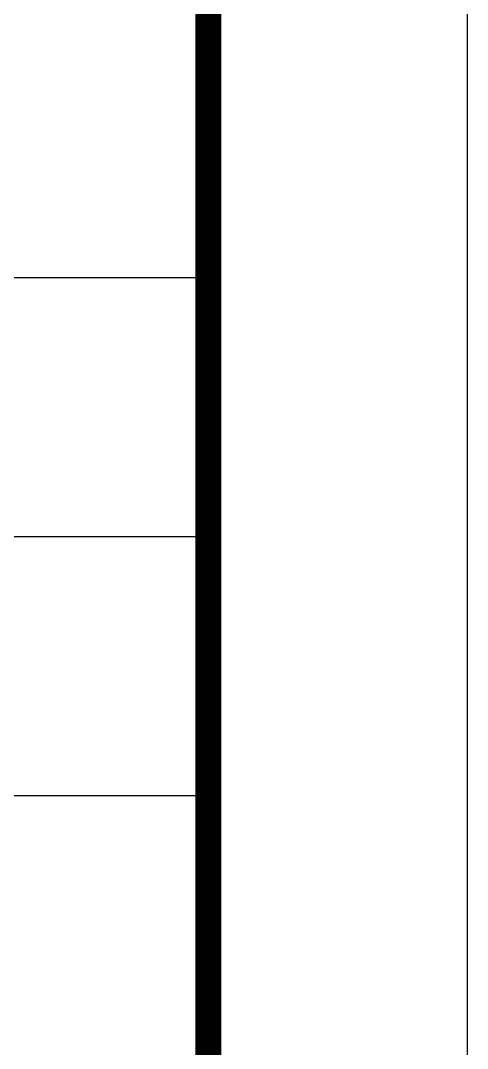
# Model space of a CAD drawing. Extents: x -1041549 to 749950, y -354245 to 17554.
# Drawn here: x 98836 to 101423, y -264510 to -258557 of the extents above; entities that cross this region are included whole.
import ezdxf

# ---------------------------------------------------------------- set-up
doc = ezdxf.new("R2010")
doc.units = 0
doc.header["$LTSCALE"] = 1000
doc.header["$MEASUREMENT"] = 0
doc.layers.add('14', color=1, linetype='Continuous')
doc.layers.add('PUB_TITLE', color=4, linetype='Continuous')

# ---------------------------------------------------------------- blocks, each defined once
blk = doc.blocks.new('A$Ce58e362c')
at = {"layer": '14'}
for p, q in [((15730, 15055.6), (29680.1, 15055.6)), ((15730, 13555.6), (29680.1, 13555.6)), ((15730, 12055.6), (29680.1, 12055.6))]:
    blk.add_line(p, q, dxfattribs=at)

msp = doc.modelspace()

# ---------------------------------------------------------------- linework, layer by layer
at = {"layer": 'PUB_TITLE'}
msp.add_lwpolyline([(-24727.4, -275525.9), (101422.6, -275525.9), (101422.6, -186425.9), (-24727.4, -186425.9)], close=True, dxfattribs=at)
at = {"layer": 'PUB_TITLE', "const_width": 150}
msp.add_lwpolyline([(-20977.4, -274025.9), (99922.6, -274025.9), (99922.6, -187925.9), (-20977.4, -187925.9)], close=True, dxfattribs=at)

# ---------------------------------------------------------------- block references
msp.add_blockref('A$Ce58e362c', (70242.6, -275101.4))

doc.saveas('drawing.dxf')
